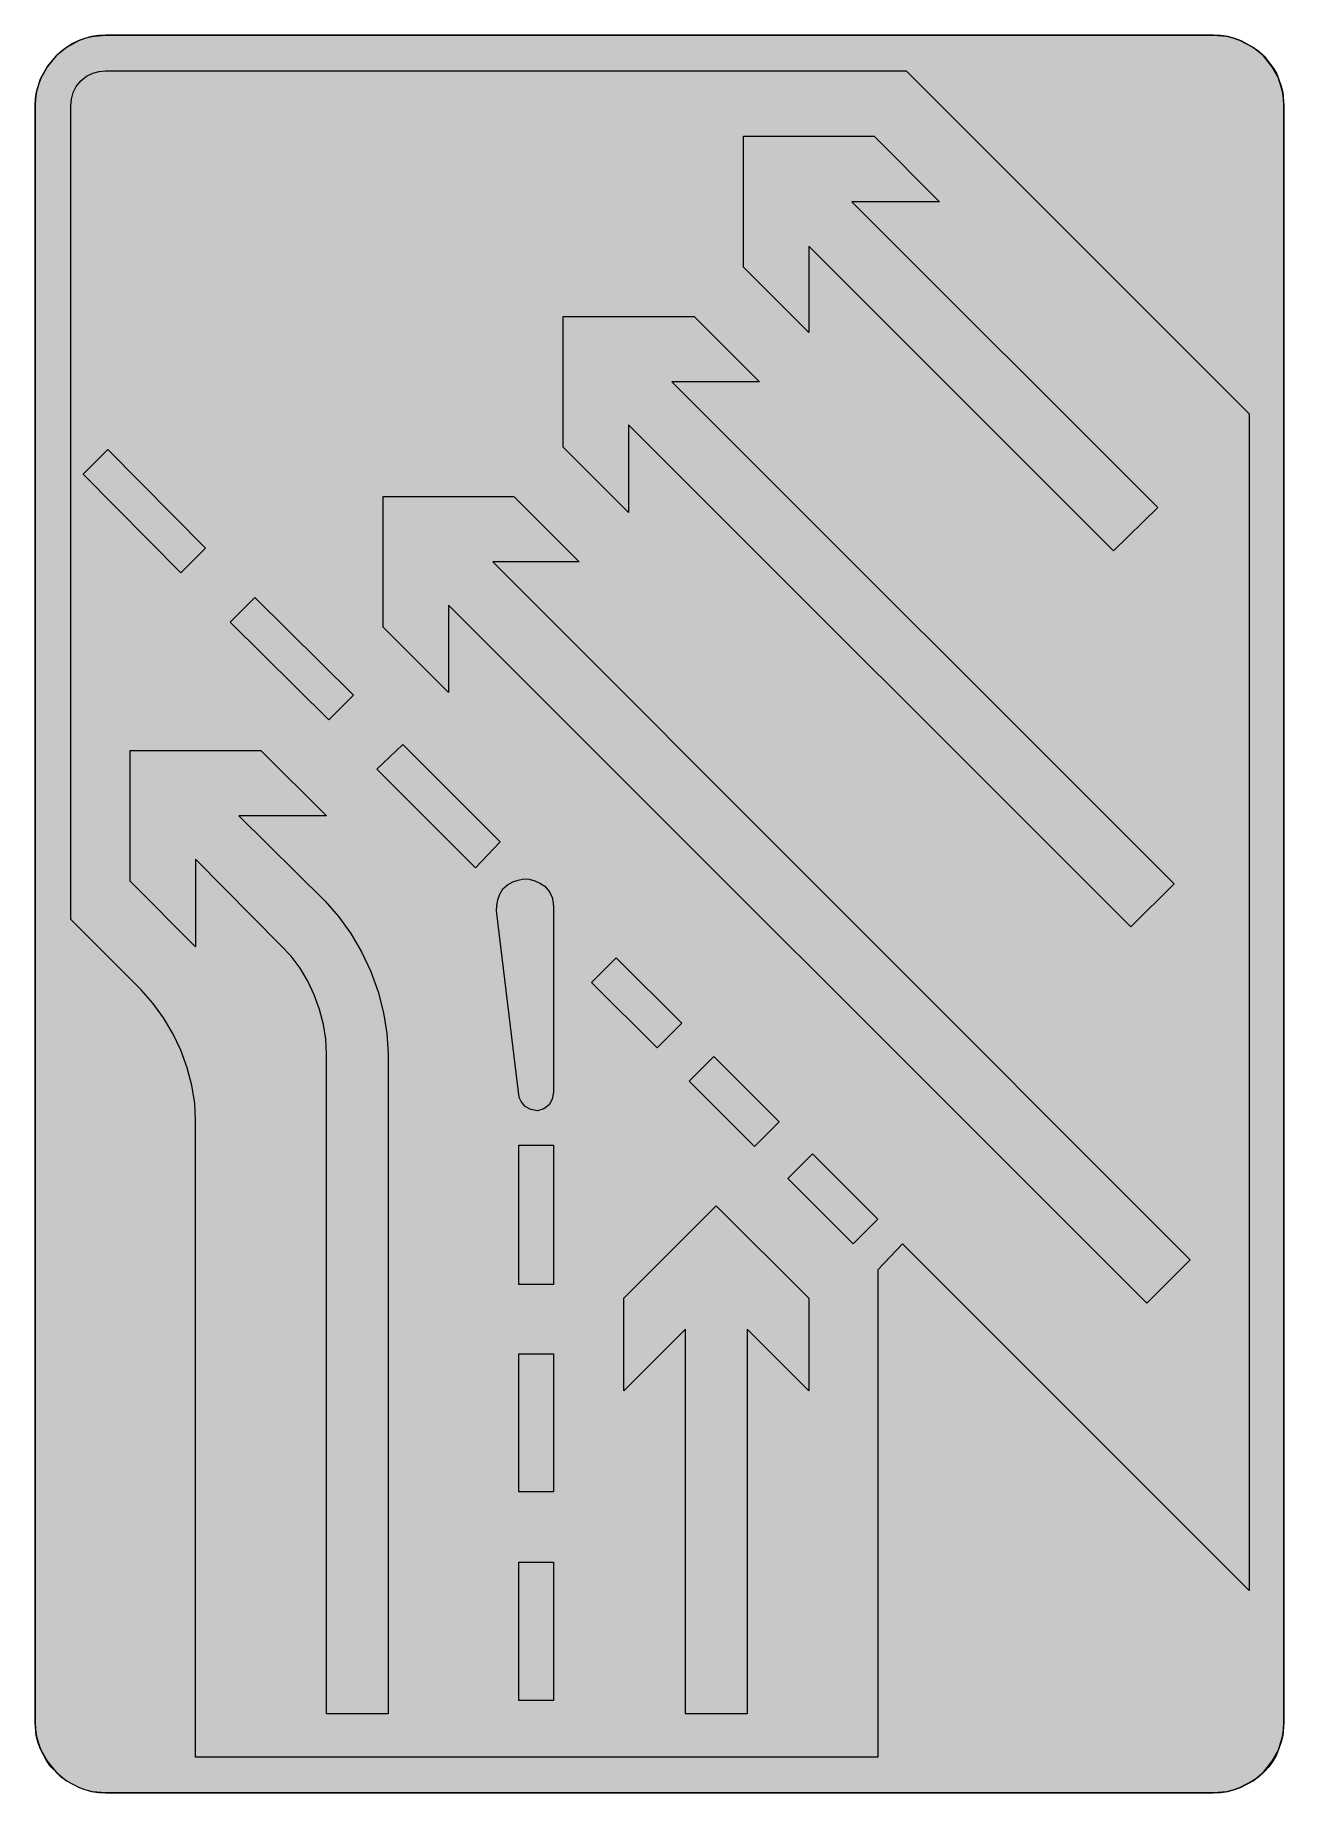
# Model space of a CAD drawing. Header units: metres. Extents: x 193 to 376, y 8 to 264.
import ezdxf

# ---------------------------------------------------------------- set-up
doc = ezdxf.new("R2010")
doc.units = ezdxf.units.M
for name, color, linetype, true_color in [('FILL_LIME_00FF00', 7, 'Continuous', 0x00ff00), ('FILL_WHITE_FFFFFF', 7, 'Continuous', 0xffffff), ('STROKE_LIME_00FF00', 7, 'Continuous', 0x00ff00)]:
    doc.layers.add(name, color=color, linetype=linetype, true_color=true_color)

msp = doc.modelspace()

# ---------------------------------------------------------------- hatches: boundary and pattern name
at = {"layer": 'FILL_LIME_00FF00', "true_color": 0x00ff00}
h = msp.add_hatch(color=7, dxfattribs=at)
h.dxf.hatch_style = 1
h.paths.add_polyline_path([(370.56, 208.98), (370.56, 37.26), (319.98, 87.84), (316.38, 84.06), (316.38, 12.96), (216.84, 12.96), (216.84, 105.84), (216.71, 108.4), (216.3, 110.97), (215.63, 113.53), (214.68, 116.1), (213.5, 118.57), (212.14, 120.85), (210.6, 122.96), (208.92, 124.92), (198.66, 135.18), (198.66, 253.98), (198.73, 254.92), (198.97, 255.85), (199.42, 256.74), (200.1, 257.58), (200.94, 258.26), (201.83, 258.7), (202.76, 258.95), (203.7, 259.02), (320.52, 259.02), (370.56, 208.98)])
at = {"layer": 'FILL_WHITE_FFFFFF', "true_color": 0xffffff}
h = msp.add_hatch(color=7, dxfattribs=at)
h.dxf.hatch_style = 1
h.paths.add_polyline_path([(365.34, 264.24), (367.23, 264.08), (368.18, 263.86), (369.12, 263.52), (370.99, 262.55), (371.88, 261.93), (372.72, 261.18), (374, 259.54), (374.52, 258.67), (374.88, 257.76), (375.22, 256.81), (375.44, 255.87), (375.6, 253.98), (375.6, 18), (375.44, 16.11), (375.22, 15.16), (374.88, 14.22), (374.52, 13.28), (374, 12.37), (373.39, 11.54), (372.72, 10.8), (371.88, 10.05), (370.99, 9.43), (369.12, 8.46), (368.18, 8.12), (367.23, 7.9), (365.34, 7.74), (203.7, 7.74), (201.81, 7.9), (200.87, 8.12), (199.92, 8.46), (198.08, 9.43), (197.24, 10.05), (196.5, 10.8), (195.75, 11.54), (195.13, 12.37), (194.16, 14.22), (193.82, 15.16), (193.6, 16.11), (193.44, 18), (193.44, 253.98), (193.49, 254.98), (193.64, 255.97), (194.23, 257.85), (195.19, 259.6), (196.5, 261.18), (197.22, 261.88), (198, 262.49), (198.86, 263.02), (199.76, 263.45), (200.71, 263.79), (201.69, 264.04), (203.7, 264.24), (365.34, 264.24)])
h = msp.add_hatch(color=7, dxfattribs=at)
h.dxf.hatch_style = 1
h.paths.add_polyline_path([(296.76, 249.48), (315.84, 249.48), (325.38, 239.94), (312.6, 239.94), (357.24, 195.3), (350.76, 189), (306.3, 233.46), (306.3, 220.86), (296.76, 230.4), (296.76, 249.48)])
h = msp.add_hatch(color=7, dxfattribs=at)
h.dxf.hatch_style = 1
h.paths.add_polyline_path([(270.48, 223.2), (289.56, 223.2), (299.1, 213.66), (286.32, 213.66), (359.58, 140.4), (353.28, 134.1), (280.02, 207.36), (280.02, 194.58), (270.48, 204.12), (270.48, 223.2)])
h = msp.add_hatch(color=7, dxfattribs=at)
h.dxf.hatch_style = 1
h.paths.add_polyline_path([(214.68, 185.76), (200.46, 200.16), (204.06, 203.76), (218.28, 189.36), (214.68, 185.76)])
h = msp.add_hatch(color=7, dxfattribs=at)
h.dxf.hatch_style = 1
h.paths.add_polyline_path([(244.2, 196.92), (263.28, 196.92), (272.82, 187.38), (260.22, 187.38), (361.92, 85.5), (355.62, 79.2), (253.74, 181.08), (253.74, 168.3), (244.2, 177.84), (244.2, 196.92)])
h = msp.add_hatch(color=7, dxfattribs=at)
h.dxf.hatch_style = 1
h.paths.add_polyline_path([(236.28, 164.34), (221.88, 178.56), (225.48, 182.16), (239.88, 167.94), (236.28, 164.34)])
h = msp.add_hatch(color=7, dxfattribs=at)
h.dxf.hatch_style = 1
h.paths.add_polyline_path([(237.69, 135.62), (239.48, 133.15), (241.06, 130.49), (242.4, 127.62), (243.48, 124.62), (244.27, 121.59), (244.75, 118.56), (244.92, 115.56), (244.92, 19.26), (235.92, 19.26), (235.92, 115.56), (235.82, 117.72), (235.49, 119.88), (234.93, 122.04), (234.12, 124.2), (233.21, 126.19), (232.1, 128.07), (230.78, 129.82), (229.26, 131.4), (216.84, 144), (216.84, 131.22), (207.3, 140.76), (207.3, 159.84), (226.38, 159.84), (235.92, 150.3), (223.14, 150.3), (235.74, 137.88), (237.69, 135.62)])
h = msp.add_hatch(color=7, dxfattribs=at)
h.dxf.hatch_style = 1
h.paths.add_polyline_path([(257.7, 142.74), (243.3, 157.14), (247.08, 160.74), (261.3, 146.52), (257.7, 142.74)])
h = msp.add_hatch(color=7, dxfattribs=at)
h.dxf.hatch_style = 1
h.paths.add_polyline_path([(268.88, 108.98), (268.41, 108.16), (267.67, 107.58), (266.7, 107.28), (265.77, 107.44), (264.94, 107.91), (264.32, 108.65), (264.12, 109.11), (264, 109.62), (260.76, 136.44), (260.78, 137.25), (260.94, 138.06), (261.23, 138.87), (261.66, 139.68), (262.37, 140.26), (263.12, 140.67), (263.91, 140.95), (264.72, 141.12), (265.53, 141.05), (266.32, 140.85), (267.07, 140.51), (267.78, 140.04), (268.45, 139.23), (268.86, 138.42), (269.02, 137.63), (269.04, 136.98), (269.04, 109.98), (268.88, 108.98)])
h = msp.add_hatch(color=7, dxfattribs=at)
h.dxf.hatch_style = 1
h.paths.add_polyline_path([(284.16, 116.46), (274.62, 126), (278.22, 129.6), (287.76, 120.06), (284.16, 116.46)])
h = msp.add_hatch(color=7, dxfattribs=at)
h.dxf.hatch_style = 1
h.paths.add_polyline_path([(298.38, 102.06), (288.84, 111.6), (292.44, 115.2), (301.98, 105.66), (298.38, 102.06)])
h = msp.add_hatch(color=7, dxfattribs=at)
h.dxf.hatch_style = 1
h.paths.add_polyline_path([(269.04, 102.24), (269.04, 81.9), (264, 81.9), (264, 102.24), (269.04, 102.24)])
h = msp.add_hatch(color=7, dxfattribs=at)
h.dxf.hatch_style = 1
h.paths.add_polyline_path([(312.78, 87.84), (303.24, 97.38), (306.84, 100.98), (316.38, 91.44), (312.78, 87.84)])
h = msp.add_hatch(color=7, dxfattribs=at)
h.dxf.hatch_style = 1
h.paths.add_polyline_path([(306.3, 79.92), (306.3, 66.42), (297.3, 75.42), (297.3, 19.26), (288.3, 19.26), (288.3, 75.42), (279.3, 66.42), (279.3, 79.92), (292.8, 93.42), (306.3, 79.92)])
h = msp.add_hatch(color=7, dxfattribs=at)
h.dxf.hatch_style = 1
h.paths.add_polyline_path([(269.04, 71.82), (269.04, 51.66), (264, 51.66), (264, 71.82), (269.04, 71.82)])
h = msp.add_hatch(color=7, dxfattribs=at)
h.dxf.hatch_style = 1
h.paths.add_polyline_path([(269.04, 41.4), (269.04, 21.24), (264, 21.24), (264, 41.4), (269.04, 41.4)])

# ---------------------------------------------------------------- linework, layer by layer
at = {"layer": 'FILL_LIME_00FF00', "lineweight": 0, "true_color": 0x00ff00}
msp.add_lwpolyline([(370.56, 208.98), (370.56, 37.26), (319.98, 87.84), (316.38, 84.06), (316.38, 12.96), (216.84, 12.96), (216.84, 105.84), (216.71, 108.4), (216.3, 110.97), (215.63, 113.53), (214.68, 116.1), (213.5, 118.57), (212.14, 120.85), (210.6, 122.96), (208.92, 124.92), (198.66, 135.18), (198.66, 253.98), (198.73, 254.92), (198.97, 255.85), (199.42, 256.74), (200.1, 257.58), (200.94, 258.26), (201.83, 258.7), (202.76, 258.95), (203.7, 259.02), (320.52, 259.02)], close=True, dxfattribs=at)
at = {"layer": 'FILL_WHITE_FFFFFF', "lineweight": 0, "true_color": 0xffffff}
for points in [[(365.34, 264.24), (367.23, 264.08), (368.18, 263.86), (369.12, 263.52), (370.99, 262.55), (371.88, 261.93), (372.72, 261.18), (374, 259.54), (374.52, 258.67), (374.88, 257.76), (375.22, 256.81), (375.44, 255.87), (375.6, 253.98), (375.6, 18), (375.44, 16.11), (375.22, 15.16), (374.88, 14.22), (374.52, 13.28), (374, 12.37), (373.39, 11.54), (372.72, 10.8), (371.88, 10.05), (370.99, 9.43), (369.12, 8.46), (368.18, 8.12), (367.23, 7.9), (365.34, 7.74), (203.7, 7.74), (201.81, 7.9), (200.87, 8.12), (199.92, 8.46), (198.08, 9.43), (197.24, 10.05), (196.5, 10.8), (195.75, 11.54), (195.13, 12.37), (194.16, 14.22), (193.82, 15.16), (193.6, 16.11), (193.44, 18), (193.44, 253.98), (193.49, 254.98), (193.64, 255.97), (194.23, 257.85), (195.19, 259.6), (196.5, 261.18), (197.22, 261.88), (198, 262.49), (198.86, 263.02), (199.76, 263.45), (200.71, 263.79), (201.69, 264.04), (203.7, 264.24)], [(296.76, 249.48), (315.84, 249.48), (325.38, 239.94), (312.6, 239.94), (357.24, 195.3), (350.76, 189), (306.3, 233.46), (306.3, 220.86), (296.76, 230.4)], [(270.48, 223.2), (289.56, 223.2), (299.1, 213.66), (286.32, 213.66), (359.58, 140.4), (353.28, 134.1), (280.02, 207.36), (280.02, 194.58), (270.48, 204.12)], [(214.68, 185.76), (200.46, 200.16), (204.06, 203.76), (218.28, 189.36)], [(244.2, 196.92), (263.28, 196.92), (272.82, 187.38), (260.22, 187.38), (361.92, 85.5), (355.62, 79.2), (253.74, 181.08), (253.74, 168.3), (244.2, 177.84)], [(236.28, 164.34), (221.88, 178.56), (225.48, 182.16), (239.88, 167.94)], [(237.69, 135.62), (239.48, 133.15), (241.06, 130.49), (242.4, 127.62), (243.48, 124.62), (244.27, 121.59), (244.75, 118.56), (244.92, 115.56), (244.92, 19.26), (235.92, 19.26), (235.92, 115.56), (235.82, 117.72), (235.49, 119.88), (234.93, 122.04), (234.12, 124.2), (233.21, 126.19), (232.1, 128.07), (230.78, 129.82), (229.26, 131.4), (216.84, 144), (216.84, 131.22), (207.3, 140.76), (207.3, 159.84), (226.38, 159.84), (235.92, 150.3), (223.14, 150.3), (235.74, 137.88)], [(257.7, 142.74), (243.3, 157.14), (247.08, 160.74), (261.3, 146.52)], [(268.88, 108.98), (268.41, 108.16), (267.67, 107.58), (266.7, 107.28), (265.77, 107.44), (264.94, 107.91), (264.32, 108.65), (264.12, 109.11), (264, 109.62), (260.76, 136.44), (260.78, 137.25), (260.94, 138.06), (261.23, 138.87), (261.66, 139.68), (262.37, 140.26), (263.12, 140.67), (263.91, 140.95), (264.72, 141.12), (265.53, 141.05), (266.32, 140.85), (267.07, 140.51), (267.78, 140.04), (268.45, 139.23), (268.86, 138.42), (269.02, 137.63), (269.04, 136.98), (269.04, 109.98)], [(284.16, 116.46), (274.62, 126), (278.22, 129.6), (287.76, 120.06)], [(298.38, 102.06), (288.84, 111.6), (292.44, 115.2), (301.98, 105.66)], [(269.04, 102.24), (269.04, 81.9), (264, 81.9), (264, 102.24)], [(312.78, 87.84), (303.24, 97.38), (306.84, 100.98), (316.38, 91.44)], [(306.3, 79.92), (306.3, 66.42), (297.3, 75.42), (297.3, 19.26), (288.3, 19.26), (288.3, 75.42), (279.3, 66.42), (279.3, 79.92), (292.8, 93.42)], [(269.04, 71.82), (269.04, 51.66), (264, 51.66), (264, 71.82)], [(269.04, 41.4), (269.04, 21.24), (264, 21.24), (264, 41.4)]]:
    msp.add_lwpolyline(points, close=True, dxfattribs=at)
at = {"layer": 'STROKE_LIME_00FF00', "lineweight": 0, "true_color": 0x00ff00}
for points in [[(203.7, 264.24), (202.67, 264.19), (201.66, 264.03), (200.68, 263.77), (199.74, 263.42), (198, 262.46), (196.48, 261.2), (195.22, 259.68), (194.26, 257.94), (193.91, 257), (193.65, 256.02), (193.49, 255.01), (193.44, 253.98)], [(365.34, 264.24), (203.7, 264.24)], [(375.6, 253.98), (375.55, 255.01), (375.4, 256.02), (374.81, 257.94), (373.87, 259.68), (372.63, 261.2), (371.12, 262.46), (369.37, 263.42), (368.43, 263.77), (367.43, 264.03), (366.4, 264.19), (365.34, 264.24)], [(193.44, 253.98), (193.44, 18)], [(375.6, 18), (375.6, 253.98)], [(193.44, 18), (193.49, 16.97), (193.65, 15.96), (193.91, 14.98), (194.26, 14.04), (195.22, 12.3), (196.48, 10.78), (198, 9.51), (199.74, 8.56), (200.68, 8.21), (201.66, 7.95), (202.67, 7.79), (203.7, 7.74)], [(365.34, 7.74), (366.4, 7.79), (367.43, 7.95), (368.43, 8.21), (369.37, 8.56), (371.12, 9.51), (372.63, 10.78), (373.87, 12.3), (374.81, 14.04), (375.4, 15.96), (375.55, 16.97), (375.6, 18)], [(203.7, 7.74), (365.34, 7.74)]]:
    msp.add_lwpolyline(points, dxfattribs=at)

doc.saveas('drawing.dxf')
